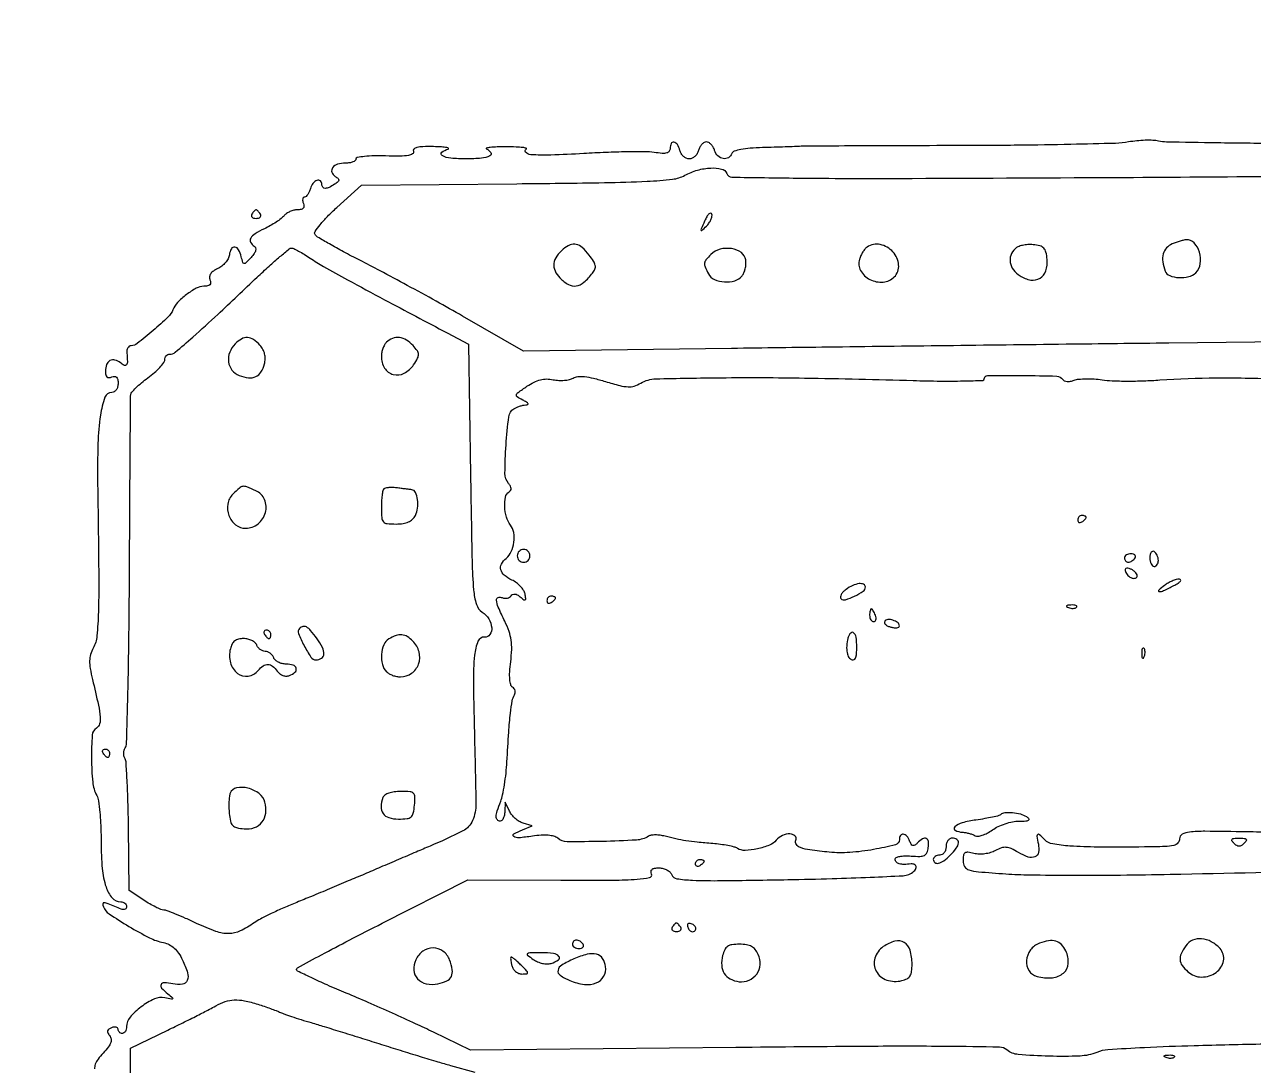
# Model space of a CAD drawing. Extents: x 0 to 2558, y 0 to 3412.
# Drawn here: x 911 to 1200.4, y 1754.5 to 1999.6 of the extents above; entities that cross this region are included whole.
import ezdxf

# ---------------------------------------------------------------- set-up
doc = ezdxf.new("R2010")
doc.units = 0

msp = doc.modelspace()

# ---------------------------------------------------------------- linework, layer by layer
for points in [[(1286.775, 2242.902503, 0.000001), (1177.44536, 2242.627485, 0.134519)], [(1176.555032, 2242.380365, -0.000002), (1098.265318, 2241.934774, -0.000173)], [(935.98627, 1609.366085, -0.000001), (935.969595, 1631.173089, -0.000019)], [(1923.086218, 2244.376059, -0.000011), (1814.032813, 2244.041497, -0.000207)], [(1102.150613, 2258.328759, 0.000012), (1205.122254, 2258.377188, 0.008936)], [(1205.70954, 1971.620365, -0.002015), (1191.858731, 1971.769011, -0.000706), (1179.909494, 1971.96229, -0.053249), (1178, 1972.200256, 0.047918), (1176.73236, 1972.371944, 0.017308), (1174.9125, 1972.379667, 0.016982), (1172.906244, 1972.250429, 0.019362), (1171, 1971.987611, -0.036829), (1167.880193, 1971.667965, -0.001764), (1157.39375, 1971.406302, -0.002879), (1144.926843, 1971.211027, -0.002068), (1131, 1971.130698, 0.00032), (1117.249546, 1971.09948, 0.000491), (1105.340625, 1971.053144, 0.000157), (1095.021959, 1970.999625, 0.014205), (1093.5, 1970.947995, -0.006325), (1092.336875, 1970.890177, -0.001063), (1090.108257, 1970.812386, -0.001164), (1087.488421, 1970.73262, -0.001033), (1084.762151, 1970.661598, 0.012958), (1081.837341, 1970.515549, 0.029335), (1079.64211, 1970.218587, 0.03595), (1078.114705, 1969.804107, 0.220151), (1077.543536, 1969.25, -0.168687), (1076.722972, 1968.278553, -0.1816), (1075.504727, 1968.062042, -0.152607), (1074.282193, 1968.708288, -0.119137), (1073.5, 1970, 0.055904), (1073.159337, 1970.764846, 0.060629), (1072.665121, 1971.4125, 0.068504), (1072.099676, 1971.852313, 0.131824), (1071.549244, 1972, 0.134722), (1071.00707, 1971.851215, 0.073043), (1070.466197, 1971.4125, 0.064122), (1070.008257, 1970.764784, 0.057956), (1069.710251, 1970, -0.074043), (1069.383837, 1969.235631, -0.07109), (1068.845247, 1968.5875, -0.075827), (1068.184027, 1968.150369, -0.108617), (1067.5, 1968, -0.108617), (1066.815973, 1968.150369, -0.075827), (1066.154753, 1968.5875, -0.07109), (1065.616163, 1969.235631, -0.074043), (1065.289749, 1970, 0.069571), (1064.719024, 1971.370105, 0.209779), (1063.915693, 1971.948011, 0.346844), (1063.257142, 1971.623649, 0.111816), (1063, 1970.488182, -0.153551), (1062.782154, 1969.795545, -0.178431), (1062.218195, 1969.402887, -0.082412), (1061.146192, 1969.305484, -0.016906), (1059.25, 1969.510399, 0.03353), (1057.058364, 1969.67381, 0.005588), (1052.832918, 1969.657806, 0.006106), (1047.857356, 1969.522562, 0.005376), (1042.670571, 1969.26229, -0.006843), (1034.915408, 1968.895941, -0.027518), (1030.173902, 1968.997916, -0.185551), (1028.976038, 1969.56691, -0.531047), (1029.136847, 1970.300002, 0.698174), (1029.131381, 1970.504626, 0.052223), (1028.337074, 1970.682862, 0.020683), (1026.714465, 1970.804827, 0.008416), (1024.5, 1970.842105, 0.007847), (1022.279023, 1970.807246, 0.018603), (1020.629688, 1970.693942, 0.040796), (1019.760992, 1970.529272, 0.71738), (1019.75, 1970.337719, -0.151263), (1020.791586, 1969.488903, -0.452649), (1020.581598, 1968.710015, -0.093512), (1018.567054, 1968.150593, -0.021099), (1015, 1968, -0.022573), (1011.345168, 1968.165084, -0.102282), (1009.314386, 1968.780241, -0.534857), (1009.244425, 1969.550955, -0.106254), (1010.75, 1970.310674, 0.581369), (1010.798484, 1970.491494, 0.155163), (1010.452969, 1970.667734, 0.026743), (1009.178289, 1970.808949, 0.00866), (1007.281385, 1970.883999, 0.011959), (1004.805285, 1970.879809, 0.052383), (1003.356401, 1970.689973, 0.135065), (1002.666699, 1970.310087, 0.300137), (1002.543996, 1969.75, -0.360689), (1002.35074, 1969.176145, -0.098984), (1001.387258, 1968.81755, -0.038898), (999.44173, 1968.659183, -0.008095), (996.012611, 1968.702819, 0.012424), (993.293836, 1968.713878, 0.021445), (991.036749, 1968.569993, 0.017416), (989.311284, 1968.324421, 0.363498), (989, 1967.952819, -0.230354), (988.822412, 1967.587804, -0.073388), (988.282961, 1967.27989, -0.055929), (987.493825, 1967.069616, -0.037184), (986.559017, 1967, 0.073764), (984.709938, 1966.725717, 0.154171), (983.521782, 1965.91206, 0.255547), (983.349137, 1964.868943, 0.167011), (984.121885, 1963.888197, -0.036979), (984.804243, 1963.373305, -0.23294), (984.966296, 1962.982107, -0.205284), (984.762755, 1962.581338, -0.028764), (984, 1962.015313, -0.031781), (982.702493, 1961.276951, -0.112652), (981.775762, 1961.060489, -0.235636), (981.225283, 1961.331666, -0.164007), (981, 1962, 0.217128), (980.633543, 1962.804088, 0.273809), (979.843889, 1962.948633, 0.144351), (978.886211, 1962.23531, 0.097331), (978.289749, 1961, -0.037498), (978.026899, 1960.234459, -0.049186), (977.670102, 1959.5875, -0.058341), (977.278717, 1959.140208, -0.185953), (976.914753, 1959, 0.21248), (976.638673, 1958.877129, 0.138659), (976.482124, 1958.559375, 0.088859), (976.479721, 1958.074706, 0.048567), (976.638374, 1957.5, -0.08654), (976.768698, 1956.835821, -0.196267), (976.588534, 1956.366449, -0.155191), (976.08631, 1956.086339, -0.050253), (975.229434, 1956, 0.061046), (974.383857, 1955.896376, 0.044048), (973.48462, 1955.586434, 0.044595), (972.669074, 1955.131224, 0.070077), (972.076449, 1954.592115, -0.056596), (971.398119, 1953.940908, -0.017288), (970.236623, 1953.11633, -0.017064), (968.86203, 1952.276088, -0.01787), (967.454004, 1951.545198, 0.027002), (965.242365, 1950.345412, 0.123278), (964.22742, 1949.307955, 0.262646), (964.21281, 1948.360564, 0.130471), (965.065143, 1947.45974, -0.1827), (965.388555, 1947.039402, -0.142644), (965.394953, 1946.458856, -0.083912), (965.042602, 1945.710006, -0.032097), (964.32375, 1944.805246, -0.007678), (963.099561, 1943.493588, -0.221728), (962.680758, 1943.332051, -0.313692), (962.376546, 1943.576153, -0.013707), (962.008607, 1944.96354, 0.064884), (961.384216, 1946.615313, 0.236845), (960.495782, 1947.242469, 0.316544), (959.673813, 1946.831568, 0.088309), (959.198403, 1945.387006, -0.088493), (958.905113, 1944.496917, -0.052177), (958.271972, 1943.569644, -0.050075), (957.419524, 1942.74737, -0.06002), (956.468114, 1942.167426, 0.044258), (955.458631, 1941.594804, 0.08943), (954.81269, 1940.952173, 0.119444), (954.541838, 1940.257609, 0.125774), (954.6267, 1939.53042, -0.083455), (954.766429, 1938.840704, -0.202192), (954.58419, 1938.364711, -0.156391), (954.066165, 1938.084478, -0.046436), (953.158511, 1938, 0.126934), (951.417805, 1937.550855, 0.037232), (949.088783, 1936.026738, 0.037866), (946.97653, 1934.138011, 0.101161), (945.902102, 1932.438942, -0.113943), (944.797356, 1930.785931, -0.011412), (941.240425, 1927.590479, -0.009278), (937.501728, 1924.501423, -0.169594), (936.065941, 1924, 0.151726), (935.625909, 1923.863325, 0.111327), (935.276624, 1923.485938, 0.090511), (935.073234, 1922.919042, 0.066427), (935.052296, 1922.25, -0.015318), (935.192036, 1920.277881, -0.157105), (934.975469, 1919.500079, -0.376832), (934.474042, 1919.363018, -0.05977), (933.543805, 1919.963645, 0.108962), (932.255133, 1920.627445, 0.19505), (931.091689, 1920.479275, 0.177088), (930.282489, 1919.534619, 0.089684), (930, 1917.972368, 0.054296), (930.088582, 1917.159036, 0.158031), (930.37102, 1916.677476, 0.191223), (930.84108, 1916.50642, 0.084583), (931.5, 1916.638374, -0.089917), (932.171788, 1916.765522, -0.20361), (932.640318, 1916.570724, -0.150258), (932.916954, 1916.035126, -0.044649), (933, 1915.106989, -0.065686), (932.892333, 1914.290962, -0.08623), (932.576594, 1913.610426, -0.102796), (932.102865, 1913.16063, -0.13955), (931.538544, 1913, 0.318815), (929.904382, 1911.840115, 0.045647), (928.850762, 1907.626997, 0.031405), (928.244969, 1900.990903, 0.010801), (928.180873, 1891.344458, -0.001251), (928.433784, 1871.038679, -0.009207), (928.351695, 1861.337087, -0.016866), (928.005067, 1855.624443, -0.099601), (927.14394, 1852.768782, 0.050863), (926.521698, 1851.254092, 0.066142), (926.28881, 1849.773889, 0.049329), (926.423239, 1847.975569, 0.016096), (926.966538, 1845.367567, -0.004334), (928.369209, 1839.347223, -0.03446), (928.799683, 1836.524636, -0.088943), (928.64725, 1834.924353, -0.188391), (927.910506, 1833.94469, 0.242228), (926.907297, 1832.278348, 0.01768), (926.734677, 1826.758327, 0.023299), (927.016088, 1821.210856, 0.098851), (927.975616, 1818.045562, -0.088723), (928.376184, 1816.813809, -0.011175), (928.699087, 1814.020347, -0.012844), (928.925025, 1810.655508, -0.01034), (929, 1807.030558, 0.021493), (929.267142, 1800.818792, 0.05802), (930.151097, 1796.499567, 0.098528), (931.607843, 1793.920739, 0.218421), (933.61501, 1793, -0.078434), (934.144082, 1792.916492, -0.090547), (934.593159, 1792.674822, -0.100781), (934.893383, 1792.315195, -0.124317), (935, 1791.893011, -0.128171), (934.900814, 1791.512439, -0.155234), (934.632812, 1791.261323, -0.13012), (934.227628, 1791.185041, -0.079016), (933.75, 1791.297077, 0.002893), (930.668845, 1792.536033, 0.06099), (929.713558, 1792.784754, 0.434417), (929.418487, 1792.542824, 0.112765), (929.528594, 1791.861341, 0.149295), (930.896196, 1790.174182, 0.013404), (935.545068, 1787.217823, 0.017602), (940.393216, 1784.541408, 0.066274), (943.662429, 1783.396503, -0.065171), (945.038675, 1782.917922, -0.068263), (946.221626, 1782.106647, -0.060319), (947.252425, 1780.914289, -0.036753), (948.176948, 1779.295406, -0.036389), (949.351788, 1776.290227, -0.172417), (949.276195, 1774.472016, -0.26992), (948.148883, 1773.59621, -0.082843), (945.909547, 1773.668091, 0.032483), (943.858122, 1773.941407, 0.305035), (943.126319, 1773.517892, 0.3114), (943.251056, 1772.691103, 0.033198), (944.75, 1771.292113, -0.006748), (945.818649, 1770.395567, -0.408649), (945.837663, 1770.16805, -0.273129), (945.573681, 1770.07317, -0.004626), (944, 1770.388016, 0.160024), (941.549391, 1770.115762, 0.054279), (938.427654, 1768.259534, 0.054301), (935.808447, 1765.802821, 0.179105), (935, 1763.618312, -0.059897), (934.925596, 1762.999435, -0.078711), (934.70625, 1762.475379, -0.096945), (934.381416, 1762.124437, -0.159001), (934, 1762, -0.095827), (933.618313, 1762.07383, -0.097132), (933.29375, 1762.284531, -0.098664), (933.076457, 1762.599, -0.102345), (933, 1762.968615, 0.188078), (932.875328, 1763.288327, 0.146295), (932.551878, 1763.480739, 0.098605), (932.058668, 1763.505191, 0.054898), (931.474477, 1763.351832, 0.056602), (930.810146, 1763.006405, 0.186691), (930.532683, 1762.608646, 0.181845), (930.591477, 1762.120236, 0.053342), (931.016516, 1761.4801, -0.136732), (931.360064, 1760.71275, -0.127668), (931.269959, 1759.856081, -0.075171), (930.681678, 1758.801448, -0.022137), (929.480857, 1757.384844, 0.02661), (928.266645, 1755.9262, 0.071836), (927.624885, 1754.744648, 0.098094), (927.451728, 1753.661903, 0.085666)], [(1234.5, 1925.226087), (1180.5, 1924.608028, 0.000104), (1156.264634, 1924.325618, 0.000065), (1127.96875, 1923.986331, 0.000066), (1100.147374, 1923.645448, 0.000121), (1077.5, 1923.359525), (1028.5, 1922.729081), (1014.147226, 1930.947967, 0.003035), (1007.929609, 1934.45845, 0.002344), (1001.111226, 1938.211975, 0.00237), (994.710319, 1941.657443, 0.005682), (989.924314, 1944.135088, -0.005638), (986.093851, 1946.117637, -0.008137), (982.755991, 1947.963529, -0.004733), (979.999008, 1949.582207, -0.119783), (979.381704, 1950.191407, -0.295547), (979.396235, 1950.878089, -0.020733), (980.597057, 1952.499871, -0.023843), (982.320761, 1954.439638, -0.01476), (984.516117, 1956.556139), (990.323003, 1961.832786), (1026.911502, 1962.166393, 0.001279), (1047.528352, 1962.407112, 0.00892), (1057.598933, 1962.730205, 0.015715), (1063.578463, 1963.217644, 0.097437), (1066.5, 1964.143921, -0.056586), (1069.451173, 1965.350929, -0.057881), (1072.575221, 1965.853641, -0.068353), (1075.139326, 1965.615578, -0.248779), (1076.332464, 1964.575995, 0.305884), (1077.581962, 1963.701403, 0.001675), (1092.952595, 1963.491539, 0.003453), (1116.846842, 1963.410391, 0.000452), (1167.689453, 1963.63477, 0.000899), (1203.101277, 1963.886697, 0.001309)], [(1203, 1759.470201, 0.001971), (1186.427492, 1759.080729, 0.005361), (1174.69649, 1758.632853, 0.00426), (1166.120805, 1758.14004, 0.080145), (1163.5, 1757.537797, -0.086527), (1159.55258, 1756.683236, -0.017086), (1152.28323, 1756.636686, -0.013786), (1145.006249, 1757.039767, -0.153647), (1142.349144, 1758.1252, 0.17068), (1140.593197, 1758.775385, 0.001966), (1127.9641, 1758.934403, 0.003904), (1109.760404, 1758.949901, 0.000855), (1078.454119, 1758.678528), (1016.00681, 1758.030359), (1007.253405, 1762.296909, 0.005487), (1003.067134, 1764.280812, 0.002586), (997.61975, 1766.755475, 0.002562), (991.888029, 1769.288453, 0.003609), (986.75, 1771.483681, -0.004542), (982.245404, 1773.418223, -0.007336), (978.451563, 1775.155388, -0.002321), (975.229557, 1776.706668, -0.286863), (975, 1777.073859, -0.275096), (975.232623, 1777.464665, -0.000736), (980.933172, 1780.545674, -0.004043), (987.454111, 1783.989966, -0.002474), (995.198034, 1787.952015), (1015.396068, 1798.160216), (1037.295389, 1798.105214, 0.001856), (1049.636146, 1798.120036, 0.015388), (1055.23446, 1798.319906, 0.032559), (1058.179083, 1798.709533, 0.464856), (1058.62874, 1799.525106, -0.102506), (1058.519671, 1800.192009, -0.213397), (1058.749996, 1800.653782, -0.136479), (1059.357643, 1800.922487, -0.036284), (1060.424396, 1801, -0.063535), (1061.373849, 1800.878864, -0.061211), (1062.275381, 1800.522885, -0.066183), (1062.995759, 1799.997082, -0.110877), (1063.409295, 1799.375778, 0.270659), (1064.567761, 1798.447113, 0.026365), (1068.287001, 1798.095097, 0.013504), (1075.043852, 1797.996151, 0.001436), (1090.766284, 1798.235719, 0.002496), (1101.138198, 1798.475352, 0.003777), (1110.161033, 1798.797104, 0.001487), (1117.892309, 1799.154322, 0.088813), (1119.25, 1799.466929, 0.077351), (1120.423256, 1800.199011, 0.165973), (1120.955483, 1801.108226, 0.324585), (1120.665215, 1801.746071, 0.162701), (1119.75, 1801.925354, -0.030105), (1118.137911, 1801.814039, -0.074757), (1116.969599, 1801.979263, -0.125403), (1116.264784, 1802.401011, -0.198046), (1116, 1803.043282, -0.293207), (1116.250476, 1803.433693, -0.058202), (1117.078328, 1803.70223, -0.043962), (1118.282626, 1803.834665, -0.024933), (1119.75, 1803.793282, 0.018978), (1121.8377, 1803.709524, 0.113061), (1122.894201, 1803.94913, 0.180886), (1123.487162, 1804.56715, 0.066529), (1123.819551, 1805.75, 0.062042), (1123.844919, 1807.228744, 0.273423), (1123.34463, 1807.899882, 0.246605), (1122.461913, 1807.82277, 0.053727), (1121.232783, 1806.832783, -0.051647), (1120.629749, 1806.34294, -0.21548), (1120.178536, 1806.272657, -0.194307), (1119.79619, 1806.565606, -0.041719), (1119.425794, 1807.332783, 0.078339), (1118.761822, 1808.485032, 0.192974), (1117.924965, 1808.953588, 0.301549), (1117.265643, 1808.629711, 0.132883), (1117, 1807.647827, -0.34283), (1116.058547, 1806.436146, -0.018094), (1110.948837, 1805.328237, -0.026314), (1105.304558, 1804.62062, -0.043376), (1100.5, 1804.690748, -0.007937), (1095.923575, 1805.229415, -0.052916), (1093.696857, 1805.771431, -0.159937), (1092.756219, 1806.504018, -0.244273), (1092.642285, 1807.510193, 0.301999), (1092.412732, 1808.535901, 0.192456), (1091.237371, 1809.01052, 0.108833), (1089.453809, 1808.624225, 0.112462), (1088.021962, 1807.526462, -0.125452), (1086.387993, 1806.338929, -0.042452), (1083.552011, 1805.480203, -0.041945), (1080.65318, 1805.114986, -0.149872), (1078.865899, 1805.582879, 0.075929), (1078.103488, 1805.907027, 0.014653), (1076.63643, 1806.236841, 0.015287), (1074.886029, 1806.521584, 0.01358), (1073.051014, 1806.712247, -0.005528), (1069.386616, 1807.033438, -0.013704), (1066.713685, 1807.371722, -0.016444), (1064.36872, 1807.813425, -0.012162), (1061.806835, 1808.449567, 0.033518), (1060.687326, 1808.677318, 0.033821), (1059.550813, 1808.752519, 0.035868), (1058.556734, 1808.679572, 0.102512), (1057.908651, 1808.443543, -0.124322), (1055.097395, 1807.554789, -0.009198), (1046.974786, 1807.226233, -0.007613), (1038.727471, 1807.170096, -0.172765), (1036.533108, 1807.972523, 0.10737), (1035.642999, 1808.434571, 0.046008), (1034.316343, 1808.666307, 0.036815), (1032.61679, 1808.678856, 0.020662), (1030.562428, 1808.457091, -0.014855), (1027.395175, 1808.077939, -0.169642), (1026.193404, 1808.380514, -0.559505), (1026.213027, 1808.990513, -0.032893), (1028.25, 1809.981163), (1030.5, 1810.897878), (1028.364084, 1811.535737, -0.066289), (1027.469664, 1811.937939, -0.041723), (1026.548212, 1812.621665, -0.04129), (1025.739195, 1813.461854, -0.058421), (1025.181764, 1814.336798), (1024.135361, 1816.5), (1024.06768, 1814.25, -0.042397), (1023.968348, 1813.388658, -0.060951), (1023.726131, 1812.660938, -0.078957), (1023.387558, 1812.166734, -0.205982), (1023, 1812, -0.21472), (1022.323536, 1812.304541, -0.189137), (1022.055777, 1813.036011, -0.072874), (1022.287475, 1814.398503, -0.015226), (1023.107549, 1816.6849, 0.042243), (1023.558914, 1818.195271, 0.01234), (1023.996471, 1820.582439, 0.012303), (1024.357946, 1823.304979, 0.012891), (1024.578385, 1826, -0.002984), (1025.011607, 1833.001099, -0.010933), (1025.40935, 1837.426669, -0.014199), (1025.824398, 1840.374172, -0.09662), (1026.340962, 1841.742672, 0.098792), (1026.519708, 1842.222449, 0.097886), (1026.501497, 1842.735744, 0.098002), (1026.289453, 1843.203023, 0.099285), (1025.916193, 1843.551795, -0.190534), (1025.46338, 1844.159123, -0.047134), (1025.249312, 1845.406829, -0.034968), (1025.239, 1847.182211, -0.015051), (1025.461848, 1849.540943, 0.02123), (1025.698143, 1852.421603, 0.046204), (1025.580859, 1854.63448, 0.049124), (1025.067138, 1856.702674, 0.027117), (1024.061967, 1859.107878, -0.009749), (1022.538965, 1862.423653, -0.076228), (1022.105367, 1864.060713, -0.351016), (1022.494359, 1864.669735, -0.17517), (1023.467975, 1864.650663, 0.07011), (1024.075585, 1864.510689, 0.073818), (1024.687167, 1864.548006, 0.081527), (1025.208884, 1864.750964, 0.121473), (1025.557003, 1865.092232, -0.141905), (1025.925869, 1865.425871, -0.144673), (1026.413025, 1865.507497, -0.099511), (1027.013039, 1865.308854, -0.04369), (1027.704367, 1864.83039, 0.016303), (1028.556787, 1864.168657, 0.301374), (1028.881849, 1864.154969, 0.296724), (1029.024587, 1864.450044, 0.015978), (1028.853111, 1865.524218, 0.096779), (1028.512065, 1866.370192, 0.046182), (1027.782233, 1867.294313, 0.04342), (1026.813143, 1868.149853, 0.047416), (1025.737771, 1868.796952, -0.061257), (1023.949529, 1869.941399, -0.156554), (1023.130983, 1871.22254, -0.190375), (1023.290771, 1872.567069, -0.096179), (1024.389261, 1873.908095, 0.113304), (1025.596728, 1875.488464, 0.075008), (1026.223986, 1877.694326, 0.075569), (1026.170433, 1879.968867, 0.119286), (1025.392907, 1881.748823, -0.094959), (1024.464445, 1883.62307, -0.056653), (1024.07304, 1886.089037, -0.058847), (1024.239728, 1888.357979, -0.209572), (1025.048558, 1889.530011, 0.102098), (1025.443833, 1889.903498, 0.16219), (1025.575133, 1890.345649, 0.120728), (1025.426278, 1890.876859, 0.044835), (1024.983012, 1891.520469, -0.176716), (1024.113642, 1893.955631, -0.015492), (1024.366018, 1900.611663, -0.014038), (1025.014246, 1907.276582, -0.223753), (1026.198852, 1909.144059, -0.038681), (1026.806106, 1909.466352, -0.024266), (1027.558413, 1909.751317, -0.024313), (1028.331086, 1909.960965, -0.040287), (1029, 1910.052368, 0.090524), (1029.467112, 1910.164615, 0.453787), (1029.53754, 1910.390358, 0.125713), (1029.18932, 1910.728759, 0.017747), (1028.297456, 1911.199319, -0.025442), (1026.975825, 1911.922835, -0.342052), (1026.793573, 1912.407184, -0.16341), (1027.20126, 1912.97438, -0.006636), (1029.297456, 1914.440545, -0.031772), (1030.962336, 1915.423992, -0.056306), (1032.454011, 1915.981275, -0.062489), (1033.920177, 1916.158407, -0.05034), (1035.5, 1915.991627, 0.038048), (1036.770568, 1915.825886, 0.033563), (1038.106767, 1915.843854, 0.035092), (1039.312291, 1916.026917, 0.08069), (1040.161333, 1916.367894, -0.114496), (1041.261056, 1916.726138, -0.0479), (1042.828784, 1916.712328, -0.033948), (1044.93452, 1916.345648, -0.013432), (1047.770128, 1915.5696, 0.010033), (1051.176047, 1914.612535, 0.051918), (1053.107407, 1914.320386, 0.086085), (1054.573471, 1914.505141, 0.059274), (1056.108796, 1915.182533, -0.127905), (1059.625066, 1916.191733, -0.003853), (1074.982143, 1916.458387, -0.006613), (1094.660031, 1916.388116, -0.003054), (1120.25, 1915.801855, 0.004709), (1126.672741, 1915.675974, 0.007858), (1132.079688, 1915.705907, 0.002465), (1136.678635, 1915.826343, 0.40513), (1137, 1916.157866, -0.410495), (1137.786973, 1916.954908, -0.004719), (1145.963717, 1916.981684, -0.005419), (1154.084438, 1916.843598, -0.252516), (1155.472808, 1916.043997, 0.16671), (1155.854238, 1915.731211, 0.072669), (1156.502857, 1915.59203, 0.059709), (1157.309893, 1915.63483, 0.045545), (1158.164841, 1915.865275, -0.064492), (1159.273786, 1916.119678, -0.020553), (1160.968231, 1916.213991, -0.020131), (1162.88389, 1916.164644, -0.021154), (1164.757691, 1915.960892, 0.028312), (1167.091618, 1915.740846, 0.008829), (1170.610491, 1915.671384, 0.008793), (1174.551549, 1915.732497, 0.009596), (1178.374676, 1915.932562, -0.017168), (1191.596655, 1916.42386, -0.010306), (1207.305498, 1916.144143, -0.006122)], [(935.952051, 1655.383799, -0.000011), (935.933053, 1684), (935.885305, 1758.5), (944.692653, 1762.774237, 0.001966), (948.247904, 1764.516916, 0.002221), (951.647217, 1766.218606, 0.002026), (954.525173, 1767.690008, 0.012165), (956, 1768.497628, -0.0499), (958.228903, 1769.508039, -0.072045), (960.353868, 1769.899231, -0.060554), (962.76465, 1769.699291, -0.025234), (965.929002, 1768.877244, -0.005512), (967.406181, 1768.394847, -0.005303), (968.891644, 1767.873927, -0.005255), (970.191074, 1767.387198, -0.019135), (971, 1767.038331, 0.027062), (971.914029, 1766.661199, 0.003916), (973.821875, 1766.009031, 0.004428), (976.09283, 1765.274832, 0.003777), (978.5, 1764.54, -0.002235), (981.518306, 1763.628775, -0.000796), (985.821875, 1762.301012, -0.00079), (990.540137, 1760.8289, -0.000932), (995, 1759.420539, 0.001613), (999.441617, 1758.024591, 0.001402), (1004.104687, 1756.589883, 0.00141), (1008.332466, 1755.315089, 0.004153), (1011.25, 1754.470667), (1017, 1752.858083)], [(1205.018925, 1809.337675, 0.003931), (1198.75, 1809.49109, 0.002158), (1188.975979, 1809.611202, 0.027542), (1185.313674, 1809.438587, 0.099523), (1183.61517, 1808.912135, 0.274564), (1183, 1807.87632, -0.184217), (1182.620043, 1806.880039, -0.153628), (1181.640664, 1806.296656, -0.050321), (1179.564993, 1806.021491, -0.005511), (1174.75, 1805.924124, -0.003582), (1163.651427, 1805.90156, -0.016244), (1157.187432, 1806.144826, -0.02427), (1153.109038, 1806.630939, -0.155801), (1151.285405, 1807.571738, 0.009908), (1149.989491, 1808.817285, 0.336113), (1149.589483, 1808.856316, 0.302046), (1149.411911, 1808.472072, 0.008779), (1149.732842, 1806.617217, -0.088578), (1149.756863, 1804.646497, -0.256961), (1148.941385, 1803.611973, -0.185646), (1147.361489, 1803.559657, -0.04993), (1145.043466, 1804.633395, 0.024583), (1143.345826, 1805.526737, 0.089274), (1142.171257, 1805.835647, 0.103518), (1141.058005, 1805.693268, 0.039494), (1139.618461, 1805.063398, -0.051521), (1138.467081, 1804.592207, -0.03826), (1137.121857, 1804.306868, -0.038565), (1135.764284, 1804.231526, -0.056122), (1134.577047, 1804.391306, 0.027563), (1133.14726, 1804.667457, 0.183701), (1132.45309, 1804.506626, 0.210727), (1132.095537, 1803.941852, 0.037272), (1132, 1802.662006, 0.136749), (1132.380486, 1801.296843, 0.18487), (1133.382152, 1800.51694, 0.053119), (1135.638329, 1800.083482, 0.003726), (1142.067061, 1799.592552, 0.013735), (1147.703249, 1799.359661, 0.002861), (1157.602537, 1799.279415, 0.003002), (1169.097546, 1799.321032, 0.002832), (1180.817061, 1799.500206, -0.000429), (1221.034969, 1800.308425, -0.005459)]]:
    msp.add_lwpolyline(points, format="xyb")
for points in [[(964.5, 1955, 0.146489), (964.397987, 1954.620597, 0.191582), (964.538811, 1954.29375, 0.134005), (964.925364, 1954.072951, 0.063222), (965.5, 1954, 0.063222), (966.074636, 1954.072951, 0.134005), (966.461189, 1954.29375, 0.191582), (966.602013, 1954.620597, 0.146489), (966.5, 1955, 0.025622), (966.235369, 1955.382847, 0.032351), (965.951311, 1955.70625, 0.033983), (965.686704, 1955.937141, 0.163822), (965.5, 1956, 0.163822), (965.313296, 1955.937141, 0.033983), (965.048689, 1955.70625, 0.032351), (964.764631, 1955.382847, 0.025622)], [(1071.141091, 1953.363421, 0.002447), (1070.314765, 1951.49519, 0.185405), (1070.300271, 1951.172576, 0.546424), (1070.47467, 1951.128256, 0.005868), (1071.54497, 1952.151786, 0.044911), (1072.160524, 1952.873419, 0.048824), (1072.617896, 1953.674277, 0.05452), (1072.862769, 1954.432459, 0.132064), (1072.828264, 1955.015207, 0.336752), (1072.5567, 1955.200754, 0.183145), (1072.166057, 1955.029794, 0.067815), (1071.662556, 1954.381808, 0.025961)], [(1037.830866, 1946.75, 0.071715), (1036.302563, 1945.107467, 0.122466), (1035.641895, 1943.365404, 0.133513), (1035.899211, 1941.623829, 0.093585), (1037.022681, 1939.977319, 0.067537), (1039.058273, 1938.428151, 0.166755), (1040.878567, 1938.087139, 0.144873), (1042.698073, 1938.928265, 0.046898), (1044.75512, 1941.108632, 0.072115), (1045.296613, 1942.057458, 0.142401), (1045.375391, 1942.913984, 0.096629), (1044.977115, 1943.900118, 0.022507), (1043.93254, 1945.358632, 0.041136), (1042.301652, 1947.11369, 0.129627), (1040.889635, 1947.852418, 0.15714), (1039.466239, 1947.727503, 0.069853)], [(1109.384781, 1947.234687, 0.077439), (1108.909626, 1946.803353, 0.031121), (1108.40072, 1946.08583, 0.029874), (1107.938921, 1945.230287, 0.033254), (1107.600837, 1944.355372, 0.206233), (1107.880186, 1941.691998, 0.148695), (1110.063832, 1939.598587, 0.138282), (1113.174818, 1938.986546, 0.178054), (1115.8, 1940.2, 0.22014), (1116.835804, 1943.019806, 0.16601), (1115.501702, 1946.086333, 0.156148), (1112.490434, 1947.816989, 0.201242)], [(1144.24508, 1946.84508, 0.10972), (1143.251412, 1945.283961, 0.133784), (1143.109546, 1943.563662, 0.121402), (1143.870173, 1941.884504, 0.081128), (1145.432942, 1940.451981, 0.103941), (1147.949708, 1939.467408, 0.179566), (1150.129815, 1939.885738, 0.179275), (1151.51161, 1941.625969, 0.103589), (1151.808403, 1944.31644, 0.033452), (1151.523182, 1946.045864, 0.133467), (1151.016781, 1946.982381, 0.140394), (1150.121727, 1947.507734, 0.038499), (1148.49508, 1947.79508, 0.040549), (1147.253309, 1947.815983, 0.038943), (1146.007113, 1947.637738, 0.041546), (1144.934657, 1947.302509, 0.100182)], [(1181.25, 1947.968838, 0.115019), (1179.908255, 1947.028631, 0.120266), (1179.147461, 1945.606278, 0.098387), (1179.044301, 1943.754109, 0.056536), (1179.606989, 1941.581787, 0.21129), (1180.684901, 1940.498394, 0.079782), (1182.820494, 1940.038174, 0.074892), (1185.147721, 1940.263399, 0.135677), (1186.8, 1941.2, 0.159828), (1187.870239, 1943.315167, 0.109046), (1187.69169, 1946.025361, 0.12147), (1186.431216, 1948.202657, 0.219571), (1184.55, 1948.936614, 0.044297), (1183.999822, 1948.854121, 0.011976), (1183.1475, 1948.626183, 0.012026), (1182.188443, 1948.319692, 0.012205)], [(978.220408, 1944.625174, 0.020049), (981.376612, 1942.66333, 0.00427), (987.027087, 1939.521162, 0.002839), (995.741771, 1934.835982, 0.000653), (1010.5, 1927.034049), (1015.5, 1924.39915), (1016, 1893.571273, 0.000971), (1016.369327, 1873.235344, 0.016196), (1016.723619, 1866.491784, 0.053491), (1017.387235, 1863.073615, 0.173229), (1018.75, 1861.249726, -0.11), (1020.285677, 1859.652084, -0.111884), (1020.986318, 1857.563484, -0.173896), (1020.588065, 1855.960587, -0.273177), (1019.345721, 1855.361111, 0.327361), (1017.759891, 1854.391075, 0.072797), (1016.944959, 1851.114329, 0.02791), (1016.669685, 1844.658305, 0.003778), (1016.950916, 1831.106938, -0.003871), (1017.25962, 1816.096623, -0.102721), (1016.498517, 1812.179352, -0.178554), (1014.180362, 1809.691036, -0.016879), (1006.490033, 1806.130085, 0.00053), (1003.206147, 1804.737997, 0.000265), (999.056447, 1802.97109, 0.000263), (994.763951, 1801.138023, 0.000389), (991, 1799.524858, -0.001556), (987.204637, 1797.908705, -0.001014), (982.813299, 1796.065371, -0.001019), (978.522655, 1794.284791, -0.001946), (975.066551, 1792.874506, 0.00797), (972.03246, 1791.593575, 0.008144), (969.062753, 1790.225466, 0.007956), (966.523734, 1788.955137, 0.033372), (965.066551, 1788.068663, -0.042484), (961.754824, 1786.135656, -0.108738), (959.06425, 1785.514768, -0.089893), (956.053619, 1786.028882, -0.023242), (951.491033, 1787.930613, 0.006184), (948.911883, 1789.11041, 0.008216), (946.536568, 1790.115301, 0.006105), (944.532743, 1790.896162, 0.078458), (943.747332, 1791.057646, -0.088154), (943.061128, 1791.212561, -0.01557), (941.856059, 1791.76381, -0.016434), (940.468812, 1792.509154, -0.014134), (939.060528, 1793.380659), (935.621055, 1795.646027), (935.447299, 1810.697205, 0.004229), (935.330288, 1816.546438, 0.00631), (935.120195, 1821.657805, 0.002977), (934.86165, 1825.986678, 0.1226), (934.577754, 1826.874191, -0.089163), (934.371298, 1827.397586, -0.060925), (934.322543, 1828.036481, -0.05929), (934.430372, 1828.688163, -0.072423), (934.686014, 1829.25, 0.137112), (935.015917, 1830.319963, 0.000643), (935.311907, 1842.029687, 0.002934), (935.553895, 1855.384542, 0.001843), (935.687627, 1871, -0.000176), (935.769207, 1886.598271, -0.000283), (935.850963, 1899.896875, -0.000042), (935.931222, 1911.702497, -0.018498), (935.966234, 1912.5, -0.164732), (936.199824, 1913.041297, -0.016481), (937.191526, 1914.070412, -0.019317), (938.494724, 1915.242127, -0.014184), (940.023638, 1916.441827, 0.019709), (941.54629, 1917.664031, 0.025721), (942.831944, 1918.903769, 0.024963), (943.770341, 1920.012842, 0.16454), (944, 1920.691827, -0.087392), (944.087976, 1921.191327, -0.094424), (944.340629, 1921.615724, -0.100134), (944.717231, 1921.89961, -0.112048), (945.159587, 1922, 0.176144), (946.454489, 1922.470786, 0.006053), (950.607604, 1926.037111, 0.007738), (956.482386, 1931.370265, 0.002025), (965.739595, 1940.109688, -0.005607), (968.577088, 1942.750273, -0.008504), (971.108374, 1944.975971, -0.004051), (973.290398, 1946.799498, -0.173725), (973.850049, 1947, -0.113402), (974.36656, 1946.881327, -0.01152), (975.49307, 1946.302395, -0.013941), (976.81659, 1945.53466, -0.010679)], [(1072.625432, 1945.482575, 0.020913), (1071.448676, 1944.203036, 0.144163), (1071.107863, 1943.430345, 0.137539), (1071.231633, 1942.578649, 0.018433), (1072.035184, 1940.934259, 0.165161), (1073.458258, 1939.603113, 0.090989), (1075.796677, 1939.022955, 0.088976), (1078.23862, 1939.306942, 0.147254), (1079.954319, 1940.444958, 0.074494), (1080.390233, 1941.165604, 0.041702), (1080.705273, 1942.142566, 0.040508), (1080.863449, 1943.206315, 0.051913), (1080.826764, 1944.194958, 0.204139), (1079.78262, 1945.922847, 0.117728), (1077.497489, 1946.862446, 0.103748), (1074.785565, 1946.723948, 0.132675)], [(960.571429, 1924.428571, 0.105691), (959.283128, 1922.439717, 0.122471), (959.012603, 1920.205021, 0.13392), (959.815609, 1918.24879, 0.138808), (961.491316, 1917.003302, 0.060778), (963.718337, 1916.453793, 0.136735), (965.423705, 1916.713764, 0.149217), (966.654493, 1917.791748, 0.077488), (967.458319, 1919.689952, 0.053044), (967.632444, 1920.926328, 0.067583), (967.516412, 1922.070859, 0.06851), (967.101832, 1923.130923, 0.056549), (966.393579, 1924.117594, 0.058726), (964.885776, 1925.434486, 0.137669), (963.481145, 1925.910872, 0.144064), (962.076358, 1925.577803, 0.066709)], [(996.2, 1924.8, 0.070395), (995.740024, 1924.188407, 0.038897), (995.3525, 1923.335625, 0.037889), (995.088285, 1922.392078, 0.049362), (995, 1921.5, 0.137019), (995.776089, 1918.721125, 0.195491), (997.806848, 1917.209136, 0.186945), (1000.392325, 1917.509711, 0.127026), (1002.608746, 1919.525623, 0.020633), (1003.540208, 1921.083848, 0.132474), (1003.751344, 1921.969199, 0.149216), (1003.474948, 1922.787985, 0.028448), (1002.476811, 1924.025623, 0.070804), (1000.908132, 1925.330523, 0.10785), (999.242598, 1925.915227, 0.121477), (997.629143, 1925.722284, 0.106553)], [(960.022681, 1889.022681, 0.154938), (958.825679, 1886.711991, 0.133655), (959.086491, 1883.980683, 0.137686), (960.680539, 1881.815338, 0.167171), (963.051016, 1881, 0.171237), (965.957082, 1882.025316, 0.158074), (967.693067, 1884.68151, 0.167133), (967.491402, 1887.73802, 0.18874), (965.452947, 1889.839485, 0.012183), (963.310687, 1890.75321, 0.132796), (962.387515, 1890.85961, 0.144689), (961.570327, 1890.478202, 0.015334)], [(995.588962, 1890.255629, 0.147875), (995.358427, 1889.825263, 0.01644), (995.173008, 1888.713633, 0.018874), (995.043013, 1887.344423, 0.01423), (995, 1885.833333, 0.0175), (995.083496, 1883.448512, 0.167786), (995.475966, 1882.52659, 0.188119), (996.33198, 1882.098251, 0.023021), (998.464816, 1882, 0.034789), (1000.121763, 1882.115427, 0.0705), (1001.375362, 1882.475723, 0.086112), (1002.315057, 1883.108217, 0.078955), (1003.020215, 1884.037773, 0.095702), (1003.539523, 1885.713145, 0.062016), (1003.510783, 1887.747952, 0.068698), (1003.029685, 1889.451914, 0.270804), (1002.182612, 1890.0689, -0.005505), (1001.772645, 1890.114845, -0.000754), (1000.918838, 1890.22137, -0.000867), (999.907838, 1890.350839, -0.000733), (998.838962, 1890.491195, 0.022762), (997.776982, 1890.583302, 0.028346), (996.786597, 1890.567774, 0.028774), (995.980027, 1890.462417, 0.150619)], [(1159, 1882.940983, 0.108972), (1159.078288, 1882.586039, 0.182303), (1159.29375, 1882.3746, 0.161196), (1159.6179, 1882.343488, 0.082592), (1160, 1882.5, 0.029505), (1160.382774, 1882.768994, 0.035638), (1160.70625, 1883.066025, 0.038439), (1160.934461, 1883.34829, 0.151918), (1161, 1883.559017, 0.210953), (1160.92554, 1883.727648, 0.081139), (1160.70625, 1883.870461, 0.061769), (1160.382849, 1883.967655, 0.042167), (1160, 1884, 0.105053), (1159.618444, 1883.918938, 0.099167), (1159.29375, 1883.688914, 0.09642), (1159.076123, 1883.345238, 0.093332)], [(1027, 1874.5, 0.099038), (1027.114514, 1873.927543, 0.097945), (1027.440625, 1873.440625, 0.097945), (1027.927543, 1873.114514, 0.099038), (1028.5, 1873, 0.099038), (1029.072457, 1873.114514, 0.097945), (1029.559375, 1873.440625, 0.097945), (1029.885486, 1873.927543, 0.099038), (1030, 1874.5, 0.099038), (1029.885486, 1875.072457, 0.097945), (1029.559375, 1875.559375, 0.097945), (1029.072457, 1875.885486, 0.099038), (1028.5, 1876, 0.099038), (1027.927543, 1875.885486, 0.097945), (1027.440625, 1875.559375, 0.097945), (1027.114514, 1875.072457, 0.099038)], [(1176, 1874.059017, 0.0466), (1176.073608, 1873.270941, 0.066561), (1176.29375, 1872.604836, 0.086673), (1176.618015, 1872.155423, 0.195654), (1177, 1872, 0.142666), (1177.38134, 1872.111069, 0.09965), (1177.70625, 1872.423289, 0.08433), (1177.925146, 1872.890182, 0.067639), (1178, 1873.440983, 0.061875), (1177.925833, 1874.038022, 0.051278), (1177.70625, 1874.640225, 0.053305), (1177.382836, 1875.157656, 0.08825), (1177, 1875.5, 0.202618), (1176.621877, 1875.558599, 0.181468), (1176.29375, 1875.33165, 0.104212), (1176.071541, 1874.804599, 0.047867)], [(1170, 1874, 0.092995), (1170.071618, 1873.618268, 0.096318), (1170.276414, 1873.29375, 0.099231), (1170.581949, 1873.076556, 0.105429), (1170.940983, 1873, 0.089642), (1171.346558, 1873.073302, 0.053229), (1171.7871, 1873.29375, 0.051032), (1172.193797, 1873.617485, 0.06081), (1172.5, 1874, 0.139169), (1172.607943, 1874.379648, 0.191142), (1172.478525, 1874.70625, 0.138808), (1172.110654, 1874.926733, 0.066118), (1171.559017, 1875, 0.062283), (1170.962904, 1874.925455, 0.080552), (1170.457961, 1874.70625, 0.097988), (1170.120018, 1874.381379, 0.153634)], [(1170.22894, 1870.81318, 0.120025), (1170.819479, 1869.872631, 0.106345), (1171.801325, 1869.257968, 0.180578), (1172.626672, 1869.266106, 0.310331), (1173, 1869.809678, 0.13514), (1172.884859, 1870.227906, 0.062067), (1172.534829, 1870.677724, 0.054888), (1172.022161, 1871.088813, 0.049992), (1171.41644, 1871.393691, 0.045328), (1170.780247, 1871.573751, 0.161356), (1170.366128, 1871.517614, 0.257062), (1170.181849, 1871.25556, 0.108271)], [(1104.442702, 1866.581761, 0.042011), (1103.754552, 1865.983853, 0.067516), (1103.293183, 1865.359837, 0.095952), (1103.11635, 1864.808761, 0.230083), (1103.253079, 1864.413588, 0.277021), (1104.286404, 1864.155332, 0.037893), (1106.447023, 1864.996658, 0.038128), (1108.469236, 1866.163367, 0.247708), (1109, 1867.16898, 0.302127), (1108.576965, 1867.805169, 0.132089), (1107.525291, 1867.947491, 0.07689), (1106.017311, 1867.511211, 0.049107)], [(1179.44113, 1867.531803, 0.026367), (1178.107939, 1866.408229, 0.673652), (1178.231605, 1866.087349, 0.115188), (1179.242793, 1866.305062, 0.009824), (1181.635693, 1867.493839, 0.020319), (1182.64106, 1868.07129, 0.073293), (1183.200692, 1868.550673, 0.330431), (1183.223052, 1868.837186, 0.257062), (1182.94113, 1868.993839, 0.069962), (1182.206375, 1868.893484, 0.030072), (1181.269971, 1868.566908, 0.029025), (1180.298807, 1868.09331, 0.033963)], [(1034, 1863.940983, 0.108972), (1034.078288, 1863.586039, 0.182303), (1034.29375, 1863.3746, 0.161196), (1034.6179, 1863.343488, 0.082592), (1035, 1863.5, 0.029505), (1035.382774, 1863.768994, 0.035638), (1035.70625, 1864.066025, 0.038439), (1035.934461, 1864.34829, 0.151918), (1036, 1864.559017, 0.210953), (1035.92554, 1864.727648, 0.081139), (1035.70625, 1864.870461, 0.061769), (1035.382849, 1864.967655, 0.042167), (1035, 1865, 0.105053), (1034.618444, 1864.918938, 0.099167), (1034.29375, 1864.688914, 0.09642), (1034.076123, 1864.345238, 0.093332)], [(1110, 1860.5, 0.062722), (1110.07223, 1859.926468, 0.08088), (1110.284531, 1859.440625, 0.098158), (1110.599211, 1859.115494, 0.152681), (1110.968615, 1859, 0.184534), (1111.289193, 1859.122486, 0.147206), (1111.483616, 1859.440625, 0.100118), (1111.511135, 1859.925634, 0.055937), (1111.361626, 1860.5, 0.02136), (1111.112506, 1861.074558, 0.030395), (1110.839659, 1861.559375, 0.030693), (1110.579329, 1861.912889, 0.222225), (1110.393011, 1862, 0.289661), (1110.241071, 1861.903916, 0.046727), (1110.115447, 1861.559375, 0.039339), (1110.028469, 1861.074824, 0.024748)], [(1156.8125, 1862.316886, 0.051402), (1157.359369, 1862.160852, 0.05415), (1157.916927, 1862.123424, 0.060344), (1158.402231, 1862.202593, 0.126455), (1158.729167, 1862.395833, 0.296942), (1158.77538, 1862.614691, 0.208169), (1158.592839, 1862.799335, 0.077125), (1158.112848, 1862.910055, 0.028489), (1157.416667, 1862.921053, 0.018894), (1156.670344, 1862.862007, 0.168741), (1156.37858, 1862.720685, 0.470617), (1156.395823, 1862.538436, 0.054073)], [(1113.543272, 1859.070016, 0.228144), (1113.505135, 1858.708014, 0.120306), (1113.759669, 1858.322134, 0.078506), (1114.287141, 1857.967788, 0.044796), (1115.011247, 1857.70731, 0.036115), (1115.773473, 1857.565788, 0.062812), (1116.415804, 1857.574831, 0.095176), (1116.84642, 1857.722, 0.269156), (1117, 1857.986631, 0.234528), (1116.614968, 1858.762346, 0.086621), (1115.499754, 1859.338024, 0.087903), (1114.268431, 1859.496954, 0.247429)], [(967.5, 1856, 0.029505), (967.768994, 1855.617226, 0.035638), (968.066025, 1855.29375, 0.038439), (968.34829, 1855.065539, 0.151918), (968.559017, 1855, 0.210953), (968.727648, 1855.07446, 0.081139), (968.870461, 1855.29375, 0.061769), (968.967655, 1855.617151, 0.042167), (969, 1856, 0.105053), (968.918938, 1856.381556, 0.099167), (968.688914, 1856.70625, 0.09642), (968.345238, 1856.923877, 0.093332), (967.940983, 1857, 0.108972), (967.586039, 1856.921712, 0.182303), (967.3746, 1856.70625, 0.161196), (967.343488, 1856.3821, 0.082592)], [(975.731437, 1857.398103, 0.298569), (975.485395, 1856.215425, 0.02736), (976.79879, 1853.350727, 0.028071), (978.4304, 1850.633188, 0.248418), (979.626195, 1850, 0.146802), (980.915797, 1850.38697, 0.239763), (981.467866, 1851.357669, 0.130372), (981.129221, 1852.924873, 0.04116), (979.857718, 1854.978576, 0.014725), (978.338091, 1856.912182, 0.086446), (977.356498, 1857.743676, 0.196389), (976.546643, 1857.859863, 0.135839)], [(996.75, 1854.919901, 0.16573), (995.575647, 1853.567121, 0.078992), (995.046656, 1851.295383, 0.076996), (995.244468, 1848.904961, 0.138156), (996.2, 1847.2, 0.070395), (996.811593, 1846.740024, 0.038897), (997.664375, 1846.3525, 0.037889), (998.607922, 1846.088285, 0.049362), (999.5, 1846, 0.155463), (1002.114259, 1846.832975, 0.156119), (1003.759418, 1849.02358, 0.146825), (1003.881586, 1851.873444, 0.134979), (1002.428571, 1854.428571, 0.058856), (1001.102537, 1855.474433, 0.116507), (999.837073, 1855.891374, 0.107902), (998.452869, 1855.712288, 0.045976)], [(1104.793597, 1854.700603, 0.039909), (1104.589431, 1852.836788, 0.074416), (1104.769706, 1851.33194, 0.113092), (1105.292317, 1850.359219, 0.216426), (1106.083333, 1850, 0.368543), (1106.788227, 1850.601228, 0.038415), (1106.979765, 1852.942849, 0.038119), (1106.805522, 1855.379877, 0.220903), (1106.114349, 1856.429328, 0.250965), (1105.74276, 1856.452322, 0.122716), (1105.361047, 1856.147302, 0.075391), (1105.024276, 1855.53363, 0.040654)], [(959.434021, 1852.593141, 0.127478), (959.459234, 1849.311742, 0.163891), (961.117901, 1846.813807, 0.205862), (963.635398, 1846.16109, 0.183444), (966, 1847.5, -0.065752), (967.178814, 1848.591061, -0.16435), (968.288715, 1848.921855, -0.162956), (969.37829, 1848.512728, -0.064376), (970.49515, 1847.33752, 0.069751), (971.100229, 1846.714322, 0.078861), (971.829983, 1846.312355, 0.083977), (972.608222, 1846.171929, 0.094622), (973.355392, 1846.306135, 0.088262), (974.653956, 1847.088908, 0.288431), (974.928814, 1848.007843, 0.253494), (974.21074, 1848.752074, 0.076839), (972.606989, 1849, -0.058092), (971.64904, 1849.111675, -0.059009), (970.747841, 1849.440625, -0.065064), (970.03509, 1849.925958, -0.119725), (969.638374, 1850.5, 0.075752), (969.31186, 1851.073424, 0.064704), (968.813437, 1851.559375, 0.066827), (968.225921, 1851.888042, 0.094426), (967.638374, 1852, -0.094426), (967.050826, 1852.111958, -0.066827), (966.46331, 1852.440625, -0.064704), (965.964888, 1852.926576, -0.075752), (965.638374, 1853.5, 0.124508), (965.233491, 1854.074209, 0.064266), (964.493856, 1854.559375, 0.05776), (963.554048, 1854.88844, 0.055409), (962.550437, 1855, 0.056521), (961.347638, 1854.863597, 0.108368), (960.473861, 1854.450384, 0.109246), (959.857644, 1853.712122, 0.058065)], [(1174.078947, 1851.416667, 0.018894), (1174.137993, 1850.670344, 0.168741), (1174.279315, 1850.37858, 0.470617), (1174.461564, 1850.395823, 0.054073), (1174.683114, 1850.8125, 0.051402), (1174.839148, 1851.359369, 0.05415), (1174.876576, 1851.916927, 0.060344), (1174.797407, 1852.402231, 0.126455), (1174.604167, 1852.729167, 0.296942), (1174.385309, 1852.77538, 0.208169), (1174.200665, 1852.592839, 0.077125), (1174.089945, 1852.112848, 0.028489)], [(931, 1828, -0.042167), (930.967655, 1827.617151, -0.061769), (930.870461, 1827.29375, -0.081139), (930.727648, 1827.07446, -0.210953), (930.559017, 1827, -0.151918), (930.34829, 1827.065539, -0.038439), (930.066025, 1827.29375, -0.035638), (929.768994, 1827.617226, -0.029505), (929.5, 1828, -0.082592), (929.343488, 1828.3821, -0.161196), (929.3746, 1828.70625, -0.182303), (929.586039, 1828.921712, -0.108972), (929.940983, 1829, -0.093332), (930.345238, 1828.923877, -0.09642), (930.688914, 1828.70625, -0.099167), (930.918938, 1828.381556, -0.105053)], [(959.398157, 1818.595196, 0.062432), (959.210789, 1817.835161, 0.017754), (959.111571, 1816.620402, 0.017588), (959.096515, 1815.22895, 0.01779), (959.179541, 1813.845196, 0.030128), (959.473166, 1811.975153, 0.137997), (959.985579, 1811.015037, 0.144369), (960.909964, 1810.486336, 0.034066), (962.68356, 1810.191597, 0.108603), (965.093027, 1810.481607, 0.143727), (966.880253, 1811.761964, 0.135845), (967.755453, 1813.86942, 0.092634), (967.59597, 1816.473649, 0.172127), (966.256798, 1818.487569, 0.097766), (963.588189, 1819.770574, 0.111777), (960.896896, 1819.852976, 0.258638)], [(995.384042, 1817.558413, 0.078015), (994.923814, 1815.406487, 0.170984), (995.389154, 1813.81056, 0.166017), (996.76663, 1812.828501, 0.072709), (999.013695, 1812.5, 0.024561), (1001.055901, 1812.600377, 0.15353), (1002.00646, 1813.005525, 0.164115), (1002.520429, 1813.867091, 0.029116), (1002.813358, 1815.75, 0.023078), (1002.913086, 1817.743963, 0.201156), (1002.580507, 1818.545768, 0.179312), (1001.752461, 1818.921266, 0.017723), (999.531974, 1819, 0.031403), (998.008362, 1818.904213, 0.052276), (996.757396, 1818.611271, 0.067012), (995.853579, 1818.154084, 0.151712)], [(1140.851743, 1813.51841, -0.138029), (1140.458861, 1813.298094, -0.006305), (1138.943179, 1812.952566, -0.010111), (1137.111426, 1812.597801, -0.007038), (1135.03078, 1812.26841, 0.029902), (1131.801231, 1811.6046, 0.118726), (1130.035881, 1810.642815, 0.528456), (1130.145547, 1809.84562, 0.101564), (1131.851215, 1809.393058, -0.029047), (1132.653533, 1809.300385, -0.022504), (1133.51242, 1809.110057, -0.022988), (1134.29997, 1808.858615, -0.049682), (1134.870843, 1808.579824, 0.174757), (1135.505724, 1808.446125, 0.04642), (1136.529104, 1808.687079, 0.041261), (1137.718055, 1809.198877, 0.032465), (1138.911195, 1809.936765, -0.044844), (1140.264692, 1810.728254, -0.029542), (1141.940366, 1811.398423, -0.029709), (1143.662561, 1811.860232, -0.049543), (1145.15437, 1812.015313, 0.010744), (1146.800156, 1812.058219, 0.111092), (1147.450238, 1812.237314, 0.471996), (1147.51152, 1812.541659, 0.078605), (1147, 1813, 0.081165), (1145.573408, 1813.623027, 0.04144), (1143.640599, 1813.948743, 0.039773), (1141.808147, 1813.957202, 0.17952)], [(1128, 1806, -0.072314), (1127.888136, 1805.230589, -0.08892), (1127.5625, 1804.583333, -0.10214), (1127.075754, 1804.153209, -0.130775), (1126.5, 1804, 0.064853), (1125.926543, 1803.925306, 0.082425), (1125.440625, 1803.70625, 0.098894), (1125.115568, 1803.381354, 0.148195), (1125, 1803, 0.234446), (1125.36912, 1802.256052, 0.227462), (1126.192637, 1802.087114, 0.098025), (1127.484938, 1802.696143, 0.03741), (1129, 1804, 0.03587), (1130.411311, 1805.629756, 0.130134), (1130.919455, 1806.890376, 0.282829), (1130.562228, 1807.675698, 0.149252), (1129.5, 1808, 0.130775), (1128.924246, 1807.846791, 0.10214), (1128.4375, 1807.416667, 0.08892), (1128.111864, 1806.769411, 0.072314)], [(1198.2, 1806.8, -0.049631), (1197.547259, 1806.265408, -0.147822), (1197, 1806.1, -0.147822), (1196.452741, 1806.265408, -0.049631), (1195.8, 1806.8, -0.051663), (1195.313616, 1807.398813, -0.354955), (1195.35, 1807.75, -0.180052), (1195.800928, 1807.95632, -0.018208), (1197, 1808, -0.018208), (1198.199072, 1807.95632, -0.180052), (1198.65, 1807.75, -0.354955), (1198.686384, 1807.398813, -0.051663)], [(1071, 1802.559017, -0.151918), (1070.934461, 1802.34829, -0.038439), (1070.70625, 1802.066025, -0.035638), (1070.382774, 1801.768994, -0.029505), (1070, 1801.5, -0.082592), (1069.6179, 1801.343488, -0.161196), (1069.29375, 1801.3746, -0.182303), (1069.078288, 1801.586039, -0.108972), (1069, 1801.940983, -0.093332), (1069.076123, 1802.345238, -0.09642), (1069.29375, 1802.688914, -0.099167), (1069.618444, 1802.918938, -0.105053), (1070, 1803, -0.042167), (1070.382849, 1802.967655, -0.061769), (1070.70625, 1802.870461, -0.081139), (1070.92554, 1802.727648, -0.210953)], [(1063.5, 1787, 0.146489), (1063.397987, 1786.620597, 0.191582), (1063.538811, 1786.29375, 0.134005), (1063.925364, 1786.072951, 0.063222), (1064.5, 1786, 0.063222), (1065.074636, 1786.072951, 0.134005), (1065.461189, 1786.29375, 0.191582), (1065.602013, 1786.620597, 0.146489), (1065.5, 1787, 0.025622), (1065.235369, 1787.382847, 0.032351), (1064.951311, 1787.70625, 0.033983), (1064.686704, 1787.937141, 0.163822), (1064.5, 1788, 0.163822), (1064.313296, 1787.937141, 0.033983), (1064.048689, 1787.70625, 0.032351), (1063.764631, 1787.382847, 0.025622)], [(1067.15, 1787.05, 0.104687), (1067.586752, 1786.305209, 0.167686), (1068.227257, 1785.955686, 0.239194), (1068.786965, 1786.130242, 0.175736), (1069.075, 1786.725, 0.149613), (1069.014704, 1787.031991, 0.073742), (1068.775469, 1787.354531, 0.062883), (1068.403407, 1787.64317, 0.053161), (1067.95, 1787.85, 0.089632), (1067.522225, 1787.911576, 0.189618), (1067.22, 1787.78, 0.189618), (1067.088424, 1787.477775, 0.089632)], [(1040, 1783, 0.153634), (1040.120018, 1782.618621, 0.097988), (1040.457961, 1782.29375, 0.080552), (1040.962904, 1782.074545, 0.062283), (1041.559017, 1782, 0.066118), (1042.110654, 1782.073267, 0.138808), (1042.478525, 1782.29375, 0.191142), (1042.607943, 1782.620352, 0.139169), (1042.5, 1783, 0.06081), (1042.193797, 1783.382515, 0.051032), (1041.7871, 1783.70625, 0.053229), (1041.346558, 1783.926698, 0.089642), (1040.940983, 1784, 0.105429), (1040.581949, 1783.923444, 0.099231), (1040.276414, 1783.70625, 0.096318), (1040.071618, 1783.381732, 0.092995)], [(1075.371798, 1780.345223, 0.078358), (1075.163639, 1778.025875, 0.124651), (1075.777456, 1776.141554, 0.131211), (1077.183122, 1774.840074, 0.091822), (1079.254169, 1774.192908, 0.132188), (1081.600139, 1774.53096, 0.139032), (1083.407108, 1775.998949, 0.136293), (1084.197059, 1778.222709, 0.125132), (1083.765072, 1780.616266, 0.060724), (1083.063248, 1781.763995, 0.101547), (1082.199764, 1782.488751, 0.087755), (1081.027962, 1782.878127, 0.036453), (1079.358537, 1783, 0.031303), (1077.582467, 1782.888699, 0.116093), (1076.538031, 1782.499951, 0.135781), (1075.867087, 1781.724722, 0.049439)], [(1113.222506, 1782.443296, 0.164469), (1111.242248, 1779.748692, 0.204606), (1111.537221, 1776.682073, 0.187386), (1114.023243, 1774.584775, 0.145059), (1117.593141, 1774.434021, 0.06067), (1118.80191, 1774.898825, 0.132736), (1119.520574, 1775.571313, 0.107249), (1119.891513, 1776.616724, 0.031832), (1120, 1778.319052, 0.069448), (1119.540534, 1781.611063, 0.188897), (1118.13926, 1783.451513, 0.208275), (1115.973229, 1783.747886, 0.084278)], [(1150, 1783.271109, 0.143079), (1147.870642, 1781.659217, 0.142168), (1146.937299, 1779.150462, 0.16303), (1147.541909, 1776.777596, 0.190294), (1149.420905, 1775.430496, 0.081239), (1153.039075, 1775.126646, 0.162463), (1155.652749, 1776.233083, 0.198664), (1156.757454, 1778.485332, 0.123451), (1156.217338, 1781.422341, 0.084261), (1155.20123, 1782.921529, 0.130226), (1153.873018, 1783.732257, 0.111749), (1152.162181, 1783.846118, 0.051949)], [(1184.464348, 1782.645637, 0.041383), (1183.365167, 1780.762272, 0.132385), (1183.103745, 1779.344435, 0.140549), (1183.595595, 1778.038423, 0.048986), (1184.959705, 1776.536466, 0.183644), (1188.164383, 1775.28492, 0.159572), (1191.618057, 1776.381318, 0.193772), (1193.3384, 1779.100325, 0.233323), (1192.519865, 1781.978049, 0.082744), (1190.475638, 1783.597999, 0.105975), (1188.182969, 1784.291777, 0.122943), (1186.060624, 1783.944974, 0.139176)], [(1003.105685, 1779.332608, 0.123414), (1002.654749, 1776.88152, 0.172818), (1003.526368, 1774.853404, 0.157054), (1005.572174, 1773.706176, 0.099254), (1008.332145, 1773.701621, 0.060101), (1010.414549, 1774.383093, 0.172223), (1011.483795, 1775.435423, 0.157263), (1011.704318, 1776.996867, 0.04795), (1011.065565, 1779.327551, 0.141848), (1009.51797, 1781.383997, 0.162203), (1007.192064, 1782.160565, 0.156641), (1004.803531, 1781.39513, 0.131345)], [(1025.710251, 1778, 0.081717), (1026.051899, 1777.232588, 0.073995), (1026.631104, 1776.584907, 0.076311), (1027.354863, 1776.149974, 0.097502), (1028.116631, 1776, 0.020027), (1029.249414, 1776.045391, 0.407829), (1029.454458, 1776.280963, 0.177721), (1029.274453, 1776.695097, 0.005902), (1028, 1778, 0.009455), (1027.204232, 1778.766226, 0.013537), (1026.468126, 1779.4125, 0.009365), (1025.837386, 1779.917052, 0.165479), (1025.59362, 1780, 0.389897), (1025.466241, 1779.882864, 0.03551), (1025.460248, 1779.4125, 0.031449), (1025.538819, 1778.767012, 0.017945)], [(1030.78799, 1779.435944, 0.051118), (1031.809504, 1778.866072, 0.047371), (1032.951591, 1778.49765, 0.049992), (1034.068264, 1778.36586, 0.081406), (1035.010497, 1778.503332, 0.070052), (1036.725803, 1779.326019, 0.456632), (1036.832293, 1780.159999, 0.181265), (1035.557436, 1780.827681, 0.030964), (1032.777494, 1781, 0.003574), (1029.960766, 1780.979865, 0.164445), (1029.423371, 1780.789606, 0.486218), (1029.423565, 1780.447708, 0.013524)], [(1040.370048, 1779.578981, 0.028609), (1037.478391, 1778.099697, 0.21544), (1036.611927, 1776.876566, 0.30199), (1037.097237, 1775.711242, 0.048498), (1039.3802, 1774.485609, 0.066353), (1042.808219, 1773.561677, 0.125659), (1045.630421, 1773.899831, 0.176089), (1047.353278, 1775.404384, 0.15597), (1047.816376, 1777.750485, 0.120104), (1047.110749, 1779.662014, 0.186445), (1045.686508, 1780.656276, 0.123211), (1043.460228, 1780.646495, 0.041543)], [(1181.729167, 1756.395833, -0.126455), (1181.402231, 1756.202593, -0.060344), (1180.916927, 1756.123424, -0.05415), (1180.359369, 1756.160852, -0.051402), (1179.8125, 1756.316886, -0.054073), (1179.395823, 1756.538436, -0.470617), (1179.37858, 1756.720685, -0.168741), (1179.670344, 1756.862007, -0.018894), (1180.416667, 1756.921053, -0.028489), (1181.112848, 1756.910055, -0.077125), (1181.592839, 1756.799335, -0.208169), (1181.77538, 1756.614691, -0.296942)]]:
    msp.add_lwpolyline(points, format="xyb", close=True)

doc.saveas('drawing.dxf')
